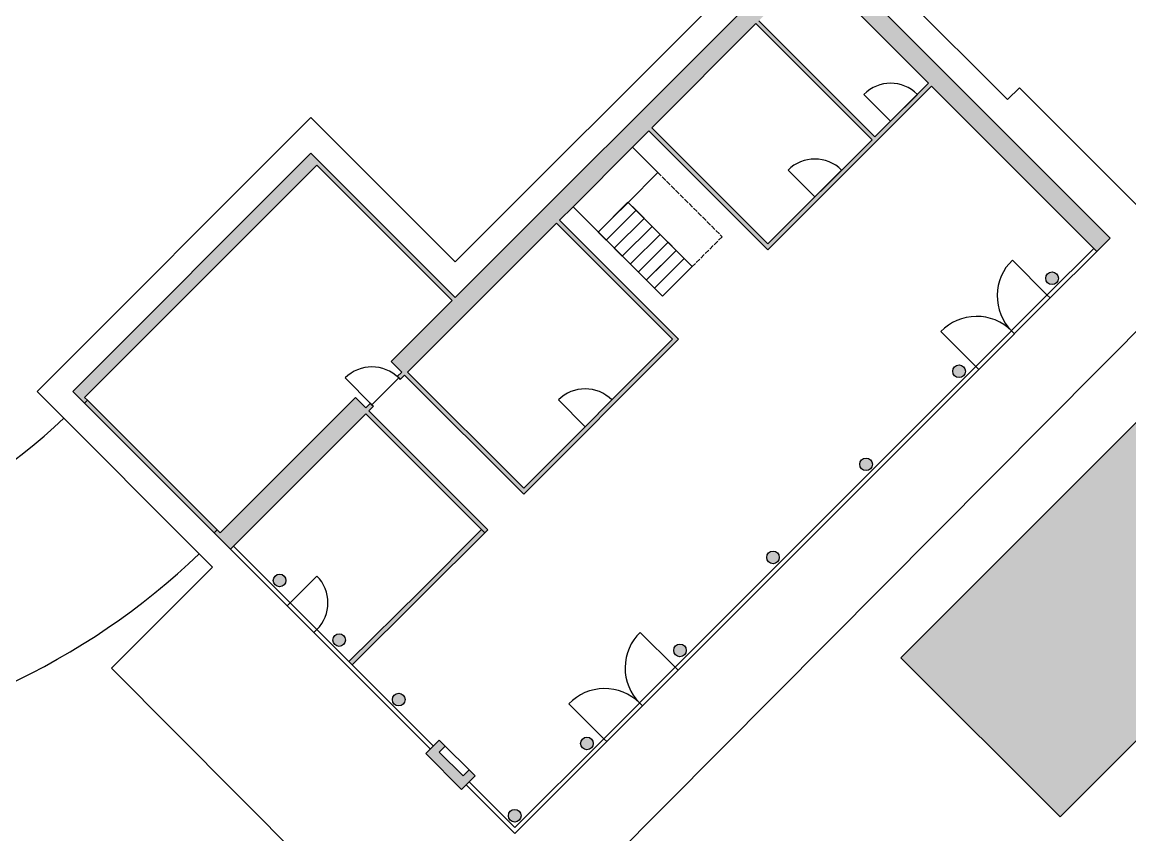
# Model space of a CAD drawing. Header units: millimetres. Extents: x 1055 to 35274, y -3049 to 16218.
# Drawn here: x 3909 to 6540, y 3032 to 4962 of the extents above; entities that cross this region are included whole.
import ezdxf

# ---------------------------------------------------------------- set-up
doc = ezdxf.new("R2010")
doc.units = ezdxf.units.MM
doc.linetypes.add('ACAD_ISO02W100', pattern=[15, 12, -3])
doc.layers.add('blabla', color=1, linetype='ACAD_ISO02W100', lineweight=9)
doc.layers.add('Testo', color=8, linetype='Continuous', lineweight=9)
for name, color, linetype in [('fillings', 7, 'Continuous'), ('glass', 4, 'Continuous'), ('infissi', 8, 'Continuous'), ('outside flooring', 6, 'Continuous'), ('sectioned walls', 7, 'Continuous')]:
    doc.layers.add(name, color=color, linetype=linetype)

# ---------------------------------------------------------------- blocks, each defined once
blk = doc.blocks.new('door')
at = {"layer": 'infissi'}
blk.add_line((0, 0), (-82.8, 82.8), dxfattribs=at)
blk.add_arc((-1.4, -2.1), 117.6, 133.7934, 224.7739, dxfattribs=at)

msp = doc.modelspace()

# ---------------------------------------------------------------- hatches: boundary and pattern name
h = msp.add_hatch(color=250)
h.dxf.hatch_style = 1
h.paths.add_polyline_path([(5786.065, 5156.004), (4937.537, 4307.476), (4594.59, 4650.423), (4028.905, 4084.738), (4057.189, 4056.453), (4064.26, 4063.524), (4057.189, 4070.595), (4608.732, 4622.139), (4930.466, 4300.405), (4785.509, 4155.448), (4810.258, 4130.7), (4799.651, 4120.093), (4803.187, 4116.557), (4806.722, 4113.022), (4817.329, 4123.628), (5100.171, 3840.786), (5460.799, 4201.413), (5467.806, 4208.42), (5460.796, 4215.553), (5185.017, 4491.11), (5184.926, 4491.201), (5185.042, 4491.313), (5217.434, 4522.661), (5358.239, 4664.696), (5397.18, 4703.332), (5679.872, 4420.72), (5679.99, 4420.604), (6068.908, 4809.522), (6461.352, 4417.078), (6493.172, 4448.898)])
h.paths.add_polyline_path([(6061.837, 4816.593), (5934.557, 4689.314), (5658.786, 4965.086), (5786.065, 5092.365)], flags=16)
h.paths.add_polyline_path([(5927.486, 4682.243), (5679.999, 4434.755), (5404.227, 4710.527), (5651.715, 4958.014)], flags=16)
h.paths.add_polyline_path([(5453.725, 4208.481), (5100.171, 3854.928), (4824.4, 4130.7), (5177.953, 4484.253)], flags=16)
at = {"lineweight": 0}
h = msp.add_hatch(dxfattribs=at)
h.set_pattern_fill('ANGLE', color=250)
h.set_pattern_definition([(0, (-2e-12, 0), (0, 6.985), [5.08, -1.905]), (90, (-2e-12, 0), (-6.985, 4e-16), [5.08, -1.905])])
h.paths.add_polyline_path([(11155.036, 4889.708), (11147.452, 4882.124), (11239.215, 4790.702), (11339.565, 4690.724), (11381.846, 4648.6), (11388.982, 4655.762)])
h.paths.add_polyline_path([(11388.903, 4655.684), (11381.846, 4648.6), (11424.126, 4606.475), (11431.184, 4613.56)])
h.paths.add_polyline_path([(10972.887, 4707.558), (10965.356, 4700.027), (10994.325, 4671.058), (11118.32, 4547.522), (11125.621, 4554.823)])
h.paths.add_polyline_path([(11125.391, 4554.594), (11118.32, 4547.522), (11242.315, 4423.987), (11249.373, 4431.072)])
h.paths.add_polyline_path([(10187.431, 4629.21), (10166.218, 4650.423), (9600.533, 4084.738), (9621.746, 4063.524)])
h.paths.add_polyline_path([(10339.459, 4074.131), (10332.364, 4067.035), (10372.429, 4027.457), (10379.256, 4034.285)])
h.paths.add_polyline_path([(10379.256, 4034.285), (10372.429, 4027.457), (10490.996, 3910.33), (10497.034, 3916.36)])
h.paths.add_polyline_path([(10503.564, 3909.823), (10497.034, 3916.36), (10490.996, 3910.33), (10497.593, 3903.814), (10501.02, 3907.282)])
h.paths.add_polyline_path([(10497.593, 3903.814), (10490.996, 3910.33), (10414.68, 3834.109), (10421.751, 3827.038)])
h.paths.add_polyline_path([(10421.751, 3827.038), (10414.68, 3834.109), (10321.387, 3736.531), (10291.287, 3705.804), (10295.405, 3701.68), (10498.86, 3497.973), (10505.935, 3505.039), (10303.696, 3707.53)])
h.paths.add_polyline_path([(10503.564, 3909.823), (10501.02, 3907.282), (10497.593, 3903.814), (10702.519, 3701.379), (10707.139, 3705.993)])
h.paths.add_polyline_path([(10478.381, 3235.174), (10464.239, 3221.032), (10520.807, 3164.463), (10534.949, 3178.605)], flags=0)
h.paths.add_polyline_path([(10471.31, 3256.387), (10439.49, 3224.567), (10524.343, 3139.715), (10556.162, 3171.534)])
h.paths.add_polyline_path([(10478.381, 3235.174), (10534.949, 3178.605), (10520.807, 3164.463), (10464.239, 3221.032)], flags=16)
h.paths.add_polyline_path([(4064.26, 4063.524), (4057.189, 4056.453), (4364.78, 3748.862), (4371.851, 3755.933)])
at = {"lineweight": 0, "true_color": 0x2776bb}
h = msp.add_hatch(dxfattribs=at)
h.set_pattern_fill('ANGLE', color=152)
h.set_pattern_definition([(0, (0, 0), (0, 6.985), [5.08, -1.905]), (90, (0, 0), (-6.985, 4e-16), [5.08, -1.905])])
h.paths.add_polyline_path([(7095.201, 3794.958), (6717.04, 4173.12), (5996.227, 3452.307), (6374.388, 3074.145)])
at = {"layer": 'fillings'}
h = msp.add_hatch(color=250, dxfattribs=at)
h.dxf.hatch_style = 1
h.paths.add_polyline_path([(4535.344, 3635.725, 1), (4505.344, 3635.725, 1)])
h.paths.add_polyline_path([(4676.765, 3494.303, 1), (4646.765, 3494.303, 1)])
h.paths.add_polyline_path([(4788.187, 3352.882, 1), (4818.187, 3352.882, 1)])
h.paths.add_polyline_path([(4952.714, 3139.715), (4984.534, 3171.534), (4970.392, 3185.676), (4956.25, 3171.534), (4899.681, 3228.103), (4913.824, 3242.245), (4899.681, 3256.387), (4867.862, 3224.567)])
h.paths.add_polyline_path([(5265.381, 3248.634, 1), (5235.381, 3248.634, 1)])
h.paths.add_polyline_path([(5063.908, 3077.161, 1), (5093.908, 3077.161, 1)])
h.paths.add_polyline_path([(5486.352, 3469.605, 1), (5456.352, 3469.605, 1)])
h.paths.add_polyline_path([(5677.323, 3690.576, 1), (5707.323, 3690.576, 1)])
h.paths.add_polyline_path([(5898.294, 3911.547, 1), (5928.294, 3911.547, 1)], flags=17)
h.paths.add_polyline_path([(6149.265, 4132.518, 1), (6119.265, 4132.518, 1)], flags=17)
h.paths.add_polyline_path([(6370.236, 4353.488, 1), (6340.236, 4353.488, 1)], flags=17)
at = {"layer": 'Testo'}
h = msp.add_hatch(color=250, dxfattribs=at)
h.dxf.hatch_style = 1
h.paths.add_polyline_path([(4725.405, 4031.705), (5008.041, 3749.067), (5015.129, 3756.123), (4732.476, 4038.776), (4743.082, 4049.382), (4739.547, 4052.918), (4736.011, 4056.453), (4725.405, 4045.847), (4700.656, 4070.595), (4378.922, 3748.862), (4371.851, 3755.933), (4364.78, 3748.862), (4403.671, 3709.971)])
h.paths.add_polyline_path([(5008.041, 3749.067), (5000.011, 3757.098), (4854.944, 3610.763), (4684.692, 3443.092), (4692.676, 3435.108)])

# ---------------------------------------------------------------- linework, layer by layer
for p, q in [((5404.227, 4710.527), (5679.999, 4434.755)), ((5358.239, 4664.696), (5397.18, 4703.332)), ((5397.18, 4703.332), (5679.872, 4420.72)), ((5358.239, 4664.696), (5217.434, 4522.661)), ((5418.404, 4604.753), (5358.239, 4664.696)), ((5347.986, 4533.64), (5418.404, 4604.753)), ((5309.274, 4495.402), (5347.986, 4533.64)), ((5500.628, 4381.282), (5347.986, 4533.64)), ((5217.434, 4522.661), (5185.042, 4491.313)), ((5217.434, 4522.661), (5429.566, 4310.529)), ((5453.725, 4208.481), (5177.953, 4484.253)), ((5185.042, 4491.313), (5184.926, 4491.201)), ((5184.926, 4491.201), (5185.017, 4491.11)), ((5185.017, 4491.11), (5460.796, 4215.553)), ((5309.274, 4495.402), (5276.948, 4463.147)), ((5679.872, 4420.72), (5679.99, 4420.604)), ((5460.796, 4215.553), (5467.806, 4208.42)), ((5467.806, 4208.42), (5460.799, 4201.413)), ((4725.405, 4031.705), (5008.041, 3749.067)), ((4732.476, 4038.776), (5015.129, 3756.123)), ((4854.944, 3610.763), (5000.011, 3757.098)), ((4854.944, 3610.763), (4684.692, 3443.092)), ((4684.692, 3443.092), (4692.658, 3435.09))]:
    msp.add_line(p, q)
at = {"lineweight": 0}
msp.add_line((5500.628, 4381.282), (5429.566, 4310.529), dxfattribs=at)
msp.add_lwpolyline([(7095.201, 3794.958), (6374.388, 3074.145), (5996.227, 3452.307), (6717.04, 4173.12)], close=True, dxfattribs=at)
at = {"layer": 'blabla', "color": 1, "linetype": 'ACAD_ISO02W100', "lineweight": 0}
for p, q in [((5418.404, 4604.753), (5571.691, 4452.035)), ((5571.691, 4452.035), (5500.628, 4381.282))]:
    msp.add_line(p, q, dxfattribs=at)
at = {"layer": 'fillings'}
msp.add_line((5015.129, 3756.123), (4692.676, 3435.108), dxfattribs=at)
at = {"layer": 'glass'}
for p, q in [((5453.725, 4208.481), (5177.953, 4484.253)), ((6454.281, 4424.149), (6343.795, 4313.663)), ((6461.352, 4417.078), (6350.867, 4306.592)), ((6174.09, 4143.958), (6343.795, 4313.663)), ((6181.161, 4136.887), (6350.867, 4306.592)), ((5453.725, 4208.481), (5453.725, 4208.481)), ((6174.09, 4143.958), (5459.912, 3429.78)), ((6181.161, 4136.887), (5466.983, 3422.709)), ((4545.093, 3582.692), (4410.742, 3717.042)), ((4538.021, 3575.621), (4403.671, 3709.971)), ((4545.093, 3582.692), (4608.732, 3519.052)), ((4538.021, 3575.621), (4601.661, 3511.981)), ((4878.468, 3235.174), (4601.661, 3511.981)), ((4885.539, 3242.245), (4608.732, 3519.052)), ((5290.206, 3260.074), (5459.912, 3429.78)), ((5297.277, 3253.003), (5466.983, 3422.709)), ((5290.206, 3260.074), (5078.958, 3048.826)), ((5297.277, 3253.003), (5078.958, 3034.684)), ((5078.958, 3034.684), (4963.321, 3150.321)), ((5078.958, 3048.826), (4970.392, 3157.392))]:
    msp.add_line(p, q, dxfattribs=at)
at = {"layer": 'infissi'}
for p, q in [((5971.731, 4726.488), (5908.091, 4790.127)), ((5971.731, 4726.488), (6035.371, 4790.127)), ((5791.699, 4546.455), (5728.059, 4610.095)), ((5791.699, 4546.455), (5855.338, 4610.095)), ((6350.867, 4306.592), (6343.77, 4313.638)), ((6174.065, 4143.933), (6091.308, 4226.74)), ((6266.014, 4221.74), (6258.917, 4228.785)), ((6181.161, 4136.887), (6174.065, 4143.933)), ((4739.547, 4052.918), (4675.907, 4116.557)), ((4739.547, 4052.918), (4803.187, 4116.557)), ((4364.78, 3748.862), (4057.189, 4056.453)), ((4371.851, 3755.933), (4064.26, 4063.524)), ((5246.059, 4000.815), (5182.419, 4064.455)), ((5246.059, 4000.815), (5309.698, 4064.455)), ((4545.093, 3582.692), (4608.732, 3646.331)), ((4545.093, 3582.692), (4538.021, 3575.621)), ((4608.732, 3519.052), (4601.661, 3511.981)), ((5459.912, 3429.78), (5377.13, 3512.562)), ((5466.983, 3422.709), (5459.912, 3429.78)), ((5290.206, 3260.074), (5207.425, 3342.856)), ((5382.13, 3337.856), (5375.059, 3344.927)), ((5297.277, 3253.003), (5290.206, 3260.074))]:
    msp.add_line(p, q, dxfattribs=at)
for centre, radius, start, end in [((5971.731, 4726.488), 90, 45, 135), ((5791.699, 4546.455), 90, 45, 135), ((6176.118, 4145.416), 117.5, 45.196549, 136.202052), ((4739.547, 4052.918), 90, 45, 135), ((5246.059, 4000.815), 90, 45, 135), ((4545.093, 3582.692), 90, 315, 45), ((5458.472, 3427.727), 117.531, 133.795652, 224.78868), ((5292.26, 3261.515), 117.531, 45.21132, 136.204348)]:
    msp.add_arc(centre, radius, start, end, dxfattribs=at)
at = {"layer": 'outside flooring'}
for p, q in [((5786.065, 5240.857), (4937.537, 4392.329)), ((6249.22, 4777.702), (5786.065, 5240.857)), ((6277.504, 4805.987), (6249.22, 4777.702)), ((6705.304, 4378.187), (6277.504, 4805.987)), ((4594.59, 4735.276), (3944.052, 4084.738)), ((4937.537, 4392.329), (4594.59, 4735.276)), ((4948.232, 2610.904), (6705.304, 4378.187)), ((3944.052, 4084.738), (4361.245, 3667.545)), ((4120.828, 3427.128), (4361.245, 3667.545)), ((4934.837, 2610.904), (4120.828, 3427.128))]:
    msp.add_line(p, q, dxfattribs=at)
for centre, radius, start, end in [((3049.49, 5028.796), 1390.541, 272.368767, 313.55771), ((3164.69, 4913.597), 1682.548, 275.603951, 313.80806)]:
    msp.add_arc(centre, radius, start, end, dxfattribs=at)
at = {"layer": 'sectioned walls'}
for p, q in [((4937.537, 4307.476), (5786.065, 5156.004)), ((5786.065, 5156.004), (6493.172, 4448.898)), ((5786.065, 5092.365), (6061.837, 4816.593)), ((5404.227, 4710.527), (5651.715, 4958.014)), ((5651.715, 4958.014), (5927.486, 4682.243)), ((5658.786, 4965.086), (5934.557, 4689.314)), ((5934.557, 4689.314), (6061.837, 4816.593)), ((5679.99, 4420.604), (6068.908, 4809.522)), ((6068.908, 4809.522), (6461.352, 4417.078)), ((5679.999, 4434.755), (5927.486, 4682.243)), ((4028.905, 4084.738), (4594.59, 4650.423)), ((4594.59, 4650.423), (4937.537, 4307.476)), ((4057.189, 4070.595), (4608.732, 4622.139)), ((4608.732, 4622.139), (4930.466, 4300.405)), ((4824.4, 4130.7), (5177.953, 4484.253)), ((6461.352, 4417.078), (6493.172, 4448.898)), ((4785.509, 4155.448), (4930.466, 4300.405)), ((5100.171, 3854.928), (5453.725, 4208.481)), ((5100.171, 3840.786), (5460.799, 4201.413)), ((4785.509, 4155.448), (4810.258, 4130.7)), ((4799.651, 4120.093), (4810.258, 4130.7)), ((4803.187, 4116.557), (4799.651, 4120.093)), ((4803.187, 4116.557), (4806.722, 4113.022)), ((4806.722, 4113.022), (4817.329, 4123.628)), ((4817.329, 4123.628), (5100.171, 3840.786)), ((4824.4, 4130.7), (5100.171, 3854.928)), ((4057.189, 4056.453), (4028.905, 4084.738)), ((4064.26, 4063.524), (4057.189, 4070.595)), ((4064.26, 4063.524), (4057.189, 4056.453)), ((4378.922, 3748.862), (4700.656, 4070.595)), ((4700.656, 4070.595), (4725.405, 4045.847)), ((4736.011, 4056.453), (4725.405, 4045.847)), ((4739.547, 4052.918), (4736.011, 4056.453)), ((4739.547, 4052.918), (4743.082, 4049.382)), ((4403.671, 3709.971), (4725.405, 4031.705)), ((4743.082, 4049.382), (4732.476, 4038.776)), ((4371.851, 3755.933), (4364.78, 3748.862)), ((4403.671, 3709.971), (4364.78, 3748.862)), ((4371.851, 3755.933), (4378.922, 3748.862)), ((4899.681, 3256.387), (4867.862, 3224.567)), ((4984.534, 3171.534), (4899.681, 3256.387)), ((4913.824, 3242.245), (4899.681, 3228.103)), ((4867.862, 3224.567), (4952.714, 3139.715)), ((4956.25, 3171.534), (4899.681, 3228.103)), ((4970.392, 3185.676), (4956.25, 3171.534)), ((4984.534, 3171.534), (4952.714, 3139.715))]:
    msp.add_line(p, q, dxfattribs=at)
at = {"layer": 'sectioned walls', "lineweight": 0}
for p, q in [((5276.969, 4463.167), (5347.648, 4533.978)), ((5347.648, 4533.978), (5366.93, 4514.767)), ((5366.93, 4514.767), (5296.129, 4443.966)), ((5366.93, 4514.767), (5405.215, 4476.553)), ((5315.287, 4424.808), (5386.022, 4495.675)), ((5405.215, 4476.553), (5334.379, 4405.716)), ((5405.215, 4476.553), (5443.091, 4438.678)), ((5429.566, 4310.529), (5277.114, 4463.312)), ((5355.494, 4389.01), (5424.307, 4457.461)), ((5443.126, 4438.713), (5372.254, 4367.841)), ((5443.091, 4438.678), (5481.341, 4400.428)), ((5391.412, 4348.683), (5462.218, 4419.621)), ((5481.394, 4400.481), (5410.504, 4329.591)), ((5481.341, 4400.428), (5500.515, 4381.169)), ((5355.494, 4389.01), (5353.37, 4386.89)), ((5500.515, 4381.169), (5429.566, 4310.529))]:
    msp.add_line(p, q, dxfattribs=at)
at = {"layer": 'sectioned walls', "color": 5, "lineweight": 0}
for p, q in [((5386.022, 4495.675), (5366.93, 4514.767)), ((5424.307, 4457.461), (5405.215, 4476.553)), ((5296.129, 4443.966), (5276.969, 4463.167)), ((5334.379, 4405.716), (5315.287, 4424.808)), ((5462.218, 4419.621), (5443.126, 4438.713)), ((5441.334, 4360.347), (5481.394, 4400.481)), ((5435.45, 4392.721), (5391.412, 4348.683))]:
    msp.add_line(p, q, dxfattribs=at)
at = {"layer": 'sectioned walls'}
for centre in [(6355.236, 4353.488), (6134.265, 4132.518), (5913.294, 3911.547), (5692.323, 3690.576), (4520.344, 3635.725), (4661.765, 3494.303), (5471.352, 3469.605), (4803.187, 3352.882), (5250.381, 3248.634), (5078.908, 3077.161)]:
    msp.add_circle(centre, 15, dxfattribs=at)

# ---------------------------------------------------------------- block references
at = {"lineweight": 0}
msp.add_blockref('door', (6343.77, 4313.638), dxfattribs=at)

doc.saveas('drawing.dxf')
